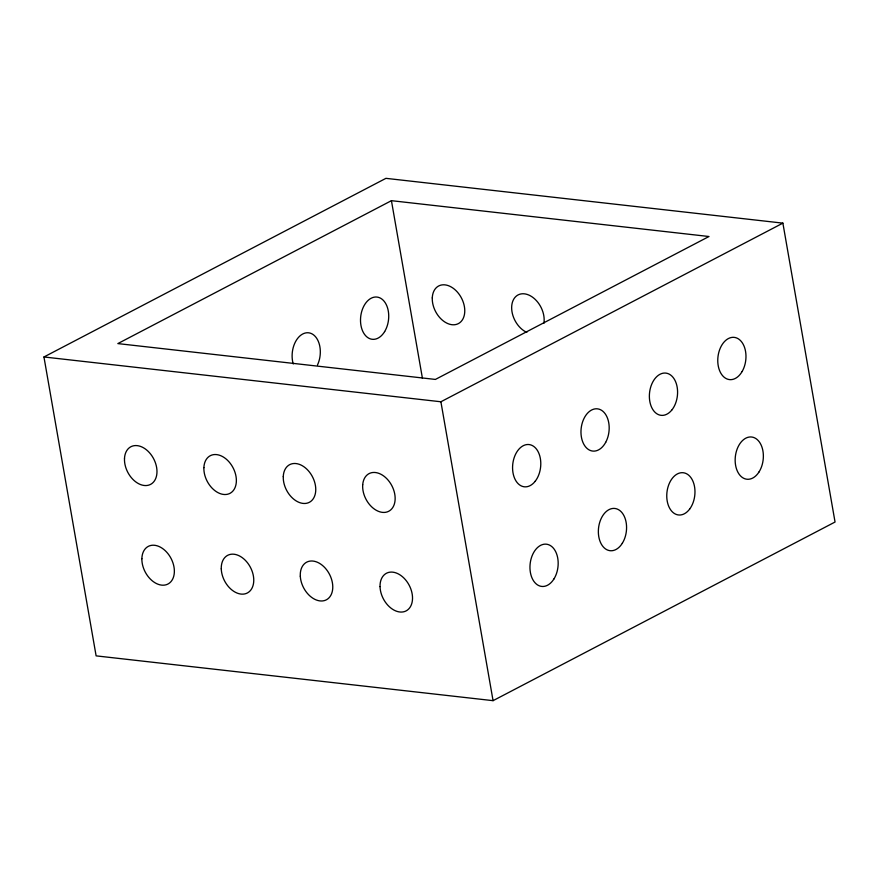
<?xml version="1.0" encoding="UTF-8"?>
<svg xmlns="http://www.w3.org/2000/svg" width="879" height="879" viewBox="0 0 879 879"><rect width="100%" height="100%" fill="white"/><g stroke="black" fill="none" stroke-linecap="round" stroke-linejoin="round"><path stroke-width="1.32" d="M43.95 356.973L385.936 178.338L782.881 223.134L835.05 522.027L493.064 700.662L96.119 655.866L43.95 356.973L440.895 401.769L782.881 223.134M391.43 200.676L117.841 343.59L435.402 379.431L708.99 236.517L391.43 200.676L422.447 378.399M440.895 401.769L493.064 700.662M526.829 332.394A21.25 14.602 62.4 0 1 511.754 305.672A21.25 14.602 62.4 0 1 530.389 295.816A21.25 14.602 62.4 0 1 543.848 323.395M293.223 363.961A21.25 13.998 -83.6 0 1 307.969 332.745A21.25 13.998 -83.6 0 1 317.484 364.994M124.488 458.673A21.25 14.602 62.4 0 0 148.199 485.274A21.25 14.602 62.4 0 0 149.496 452.74A21.25 14.602 62.4 0 0 124.488 458.673M203.884 467.639A21.25 14.602 62.4 0 0 227.584 494.24A21.25 14.602 62.4 0 0 228.892 461.706A21.25 14.602 62.4 0 0 203.884 467.639M283.269 476.594A21.25 14.602 62.4 0 0 306.98 503.195A21.25 14.602 62.4 0 0 308.276 470.661A21.25 14.602 62.4 0 0 283.269 476.594M362.708 484.768A21.25 14.602 62.4 0 0 385.749 512.281A21.25 14.602 62.4 0 0 388.232 480.275A21.25 14.602 62.4 0 0 362.708 484.768M380.036 586.59A21.25 14.602 62.4 0 0 404.79 611.476A21.25 14.602 62.4 0 0 404.021 578.162A21.25 14.602 62.4 0 0 380.036 586.59M300.299 576.206A21.25 14.602 62.4 0 0 325.538 600.203A21.25 14.602 62.4 0 0 323.736 566.559A21.25 14.602 62.4 0 0 300.299 576.206M221.266 568.867A21.25 14.602 62.4 0 0 246.164 593.512A21.25 14.602 62.4 0 0 245.098 560.088A21.25 14.602 62.4 0 0 221.266 568.867M141.871 558.736A21.25 14.602 62.4 0 0 165.911 584.832A21.25 14.602 62.4 0 0 166.57 552.034A21.25 14.602 62.4 0 0 141.871 558.736M535.223 481.242A21.25 13.998 -83.6 0 0 532.158 445.466A21.25 13.998 -83.6 0 0 512.677 470.32A21.25 13.998 -83.6 0 0 535.223 481.242M553.924 578.986A21.25 13.998 -83.6 0 0 547.903 544.475A21.25 13.998 -83.6 0 0 530.389 572.449A21.25 13.998 -83.6 0 0 553.924 578.986M622.321 543.266A21.25 13.998 -83.6 0 0 616.3 508.743A21.25 13.998 -83.6 0 0 598.786 536.728A21.25 13.998 -83.6 0 0 622.321 543.266M605.697 442.324A21.25 13.998 -83.6 0 0 597.841 408.889A21.25 13.998 -83.6 0 0 581.711 438.621A21.25 13.998 -83.6 0 0 605.697 442.324M671.666 410.218A21.25 13.998 -83.6 0 0 669.348 374.212A21.25 13.998 -83.6 0 0 649.427 398.22A21.25 13.998 -83.6 0 0 671.666 410.218M742.107 371.542A21.25 13.998 -83.6 0 0 735.174 337.525A21.25 13.998 -83.6 0 0 718.341 366.4A21.25 13.998 -83.6 0 0 742.107 371.542M689.652 509.095A21.25 13.998 -83.6 0 0 686.049 473.506A21.25 13.998 -83.6 0 0 666.908 498.942A21.25 13.998 -83.6 0 0 689.652 509.095M759.027 471.946A21.25 13.998 -83.6 0 0 753.215 437.324A21.25 13.998 -83.6 0 0 735.558 465.09A21.25 13.998 -83.6 0 0 759.027 471.946M432.281 297.904A21.25 14.602 62.4 0 0 455.981 324.505A21.25 14.602 62.4 0 0 457.289 291.971A21.25 14.602 62.4 0 0 432.281 297.904M384.661 331.559A21.25 13.998 -83.6 0 0 378.201 297.278A21.25 13.998 -83.6 0 0 361.005 325.68A21.25 13.998 -83.6 0 0 384.661 331.559"/></g></svg>
